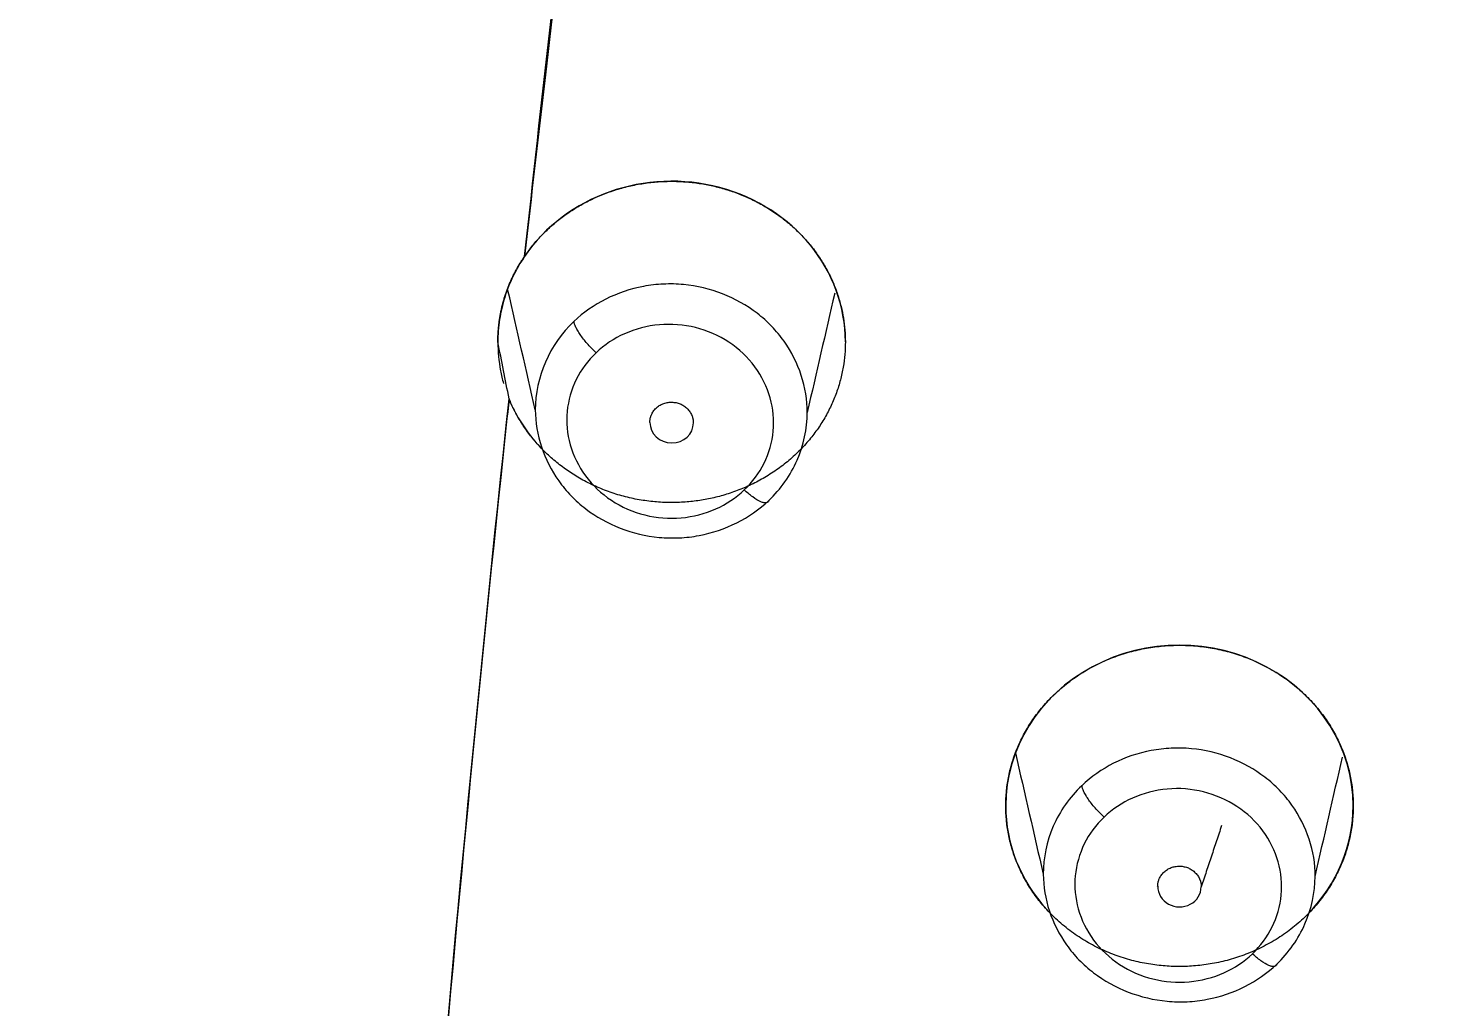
# Model space of a CAD drawing. Header units: millimetres. Extents: x 8883 to 11259, y -10160 to -6800.
# Drawn here: x 9688.74 to 9701.84, y -8344.2 to -8335.23 of the extents above; entities that cross this region are included whole.
import ezdxf

# ---------------------------------------------------------------- set-up
doc = ezdxf.new("R2010")
doc.units = ezdxf.units.MM
doc.layers.add('DIM', color=5, linetype='Continuous', lineweight=13)
doc.styles.add('ARIAL', font='arial.ttf')
doc.dimstyles.get("Standard").update_dxf_attribs({"dimtxt": 15, "dimasz": 15, "dimexe": 0.18, "dimexo": 0.0625, "dimgap": 4, "dimtad": 0, "dimdec": 1, "dimdsep": 46, "dimtxsty": 'ARIAL', "dimcen": 0, "dimclrd": 5, "dimclre": 5, "dimclrt": 5, "dimadec": 0, "dimazin": 0, "dimtfac": 1, "dimtdec": 1, "dimtofl": 0, "dimtmove": 0, "dimatfit": 3, "dimfxl": 1, "dimtolj": 1, "dimtzin": 0, "dimarcsym": 0})

# ---------------------------------------------------------------- blocks, each defined once
blk = doc.blocks.new('*D181')
at = {"layer": 'Defpoints', "color": 0, "transparency": 16777216}
for p in [(9790.112, -8262.466), (9790.112, -8375.129), (9680.114, -8375.98)]:
    blk.add_point(p, dxfattribs=at)
at = {"layer": 'DIM', "color": 5, "lineweight": -2, "transparency": 16777216}
for p, q in [((9680.114, -8375.917), (9680.114, -8262.286)), ((9790.112, -8375.067), (9790.112, -8262.286)), ((9698.114, -8262.466), (9711.106, -8262.466)), ((9772.112, -8262.466), (9759.12, -8262.466))]:
    blk.add_line(p, q, dxfattribs=at)
at = {"layer": 'DIM', "color": 5, "transparency": 16777216}
for points in [[(9698.114, -8259.466), (9698.114, -8265.466), (9680.114, -8262.466)], [(9772.112, -8259.466), (9772.112, -8265.466), (9790.112, -8262.466)]]:
    blk.add_solid(points, dxfattribs=at)
at = {"layer": 'DIM', "color": 5, "transparency": 16777216, "insert": (9735.113, -8262.466), "char_height": 18, "attachment_point": 5, "style": 'ARIAL'}
blk.add_mtext('\\A1;110', dxfattribs=at)
blk = doc.blocks.new('*D185')
at = {"layer": 'Defpoints', "color": 0, "transparency": 16777216}
for p in [(9678.596, -7626.145), (9989.37, -9683.127), (10114.894, -9683.127)]:
    blk.add_point(p, dxfattribs=at)
at = {"layer": 'DIM', "color": 5, "lineweight": -2, "transparency": 16777216}
for p, q in [((9678.658, -7626.145), (10115.074, -7626.145)), ((10114.894, -7644.145), (10114.894, -8614.508)), ((10114.894, -9665.127), (10114.894, -8694.764)), ((9989.433, -9683.127), (10115.074, -9683.127))]:
    blk.add_line(p, q, dxfattribs=at)
at = {"layer": 'DIM', "color": 5, "transparency": 16777216}
for points in [[(10111.894, -7644.145), (10117.894, -7644.145), (10114.894, -7626.145)], [(10111.894, -9665.127), (10117.894, -9665.127), (10114.894, -9683.127)]]:
    blk.add_solid(points, dxfattribs=at)
at = {"layer": 'DIM', "color": 5, "transparency": 16777216, "insert": (10114.894, -8654.636), "char_height": 18, "attachment_point": 5, "rotation": 90, "style": 'ARIAL'}
blk.add_mtext('\\A1;(2280)', dxfattribs=at)

msp = doc.modelspace()

# ---------------------------------------------------------------- linework, layer by layer
at = {"linetype": 'Continuous', "lineweight": 18}
for centre, major_axis, ratio, start_param, end_param in [((9694.647, -8338.102), (1.595, 0), 0.924527, 0.00002, 2.579603), ((9694.647, -8338.843), (-0.199, 0.019), 0.936098, 0.089476, 3.231066), ((9699.31, -8342.361), (1.595, 0), 0.924527, 0, 3.141593), ((9699.31, -8342.361), (1.595, 0), 0.924527, 3.141593, 3.843199), ((9699.31, -8342.361), (1.595, 0), 0.924527, 5.549132, 6.283185), ((9699.31, -8343.102), (-0.199, 0.017), 0.934854, 0.078414, 3.22001)]:
    msp.add_ellipse(centre, major_axis=major_axis, ratio=ratio, start_param=start_param, end_param=end_param, dxfattribs=at)
for points, knots in [([(9683.8, -8402.468), (9683.235, -8394.901), (9682.877, -8387.329), (9682.631, -8372.184), (9682.743, -8364.61), (9683.302, -8353.257), (9683.617, -8348.527), (9684.039, -8343.801), (9684.216, -8341.911), (9684.309, -8340.966), (9684.503, -8339.076), (9684.604, -8338.132), (9684.762, -8336.716), (9684.815, -8336.244), (9684.897, -8335.536), (9684.925, -8335.3), (9684.98, -8334.829), (9685.008, -8334.593), (9685.064, -8334.121), (9685.093, -8333.886), (9685.152, -8333.416), (9685.182, -8333.181), (9685.248, -8332.713), (9685.282, -8332.48), (9685.357, -8332.015), (9685.397, -8331.783), (9685.484, -8331.32), (9685.53, -8331.09), (9685.632, -8330.631), (9685.686, -8330.402), (9685.863, -8329.717), (9685.998, -8329.263), (9686.231, -8328.588), (9686.313, -8328.364), (9686.489, -8327.919), (9686.676, -8327.478), (9686.885, -8327.045), (9687.106, -8326.619), (9687.223, -8326.409), (9687.592, -8325.789), (9687.863, -8325.389), (9688.459, -8324.625), (9688.785, -8324.259), (9689.311, -8323.746), (9689.493, -8323.58), (9689.868, -8323.262), (9690.255, -8322.955), (9690.663, -8322.673), (9691.08, -8322.404), (9691.294, -8322.276), (9691.947, -8321.908), (9692.399, -8321.687), (9693.327, -8321.289), (9693.804, -8321.111), (9694.53, -8320.873), (9694.773, -8320.799), (9695.263, -8320.66), (9695.509, -8320.595), (9696.251, -8320.414), (9696.751, -8320.31), (9698.263, -8320.04), (9699.289, -8319.915), (9700.321, -8319.824)], [0, 0, 0, 0, 0.25, 0.25, 0.5, 0.5, 0.625, 0.65625, 0.65625, 0.6875, 0.6875, 0.71875, 0.71875, 0.734375, 0.734375, 0.742187, 0.742187, 0.75, 0.75, 0.757812, 0.757812, 0.765625, 0.765625, 0.773437, 0.773437, 0.78125, 0.78125, 0.789062, 0.789062, 0.796875, 0.796875, 0.8125, 0.8125, 0.820312, 0.820312, 0.828125, 0.835937, 0.835937, 0.84375, 0.84375, 0.859375, 0.859375, 0.875, 0.875, 0.882813, 0.882813, 0.890625, 0.898438, 0.898438, 0.90625, 0.90625, 0.921875, 0.921875, 0.9375, 0.9375, 0.945313, 0.945313, 0.953125, 0.953125, 0.96875, 0.96875, 1, 1, 1, 1]), ([(9700.321, -8319.822), (9699.804, -8319.866), (9699.288, -8319.921), (9698.257, -8320.053), (9697.615, -8320.152), (9696.974, -8320.273), (9696.718, -8320.324), (9696.59, -8320.35), (9696.206, -8320.432), (9695.951, -8320.49), (9695.191, -8320.679), (9694.691, -8320.821), (9693.71, -8321.146), (9693.227, -8321.328), (9692.52, -8321.638), (9692.287, -8321.747), (9691.941, -8321.921), (9691.827, -8321.981), (9691.599, -8322.104), (9691.486, -8322.167), (9691.15, -8322.361), (9690.932, -8322.497), (9690.507, -8322.78), (9690.301, -8322.927), (9689.7, -8323.389), (9689.231, -8323.803), (9688.799, -8324.258), (9688.63, -8324.443), (9688.546, -8324.538), (9688.302, -8324.825), (9688.145, -8325.022), (9687.922, -8325.323), (9687.849, -8325.425), (9687.708, -8325.629), (9687.639, -8325.732), (9687.438, -8326.044), (9687.312, -8326.255), (9686.951, -8326.9), (9686.736, -8327.343), (9686.448, -8328.019), (9686.358, -8328.247), (9686.189, -8328.704), (9686.031, -8329.165), (9685.894, -8329.629), (9685.765, -8330.094), (9685.705, -8330.326), (9685.538, -8331.024), (9685.443, -8331.489), (9685.322, -8332.188), (9685.285, -8332.422), (9685.218, -8332.889), (9685.187, -8333.123), (9685.143, -8333.474), (9685.129, -8333.591), (9685.1, -8333.825), (9685.086, -8333.942), (9685.044, -8334.293), (9685.016, -8334.526), (9684.933, -8335.228), (9684.879, -8335.696), (9684.771, -8336.632), (9684.719, -8337.1), (9684.564, -8338.505), (9684.465, -8339.441), (9684.179, -8342.252), (9684.005, -8344.127), (9683.689, -8347.878), (9683.547, -8349.755), (9683.298, -8353.512), (9683.081, -8357.27), (9682.892, -8361.974), (9682.814, -8364.799), (9682.77, -8366.683), (9682.752, -8367.626), (9682.709, -8370.453), (9682.696, -8372.34), (9682.7, -8376.111), (9682.717, -8377.997), (9682.781, -8381.767), (9682.827, -8383.651), (9682.949, -8387.418), (9683.023, -8389.301), (9683.288, -8394.947), (9683.519, -8398.709), (9683.8, -8402.468)], [0, 0, 0, 0, 0.015625, 0.015625, 0.03125, 0.035156, 0.035156, 0.039063, 0.039063, 0.046875, 0.046875, 0.0625, 0.0625, 0.078125, 0.078125, 0.085938, 0.085938, 0.089844, 0.089844, 0.09375, 0.09375, 0.101563, 0.101563, 0.109375, 0.109375, 0.125, 0.128906, 0.128906, 0.132813, 0.132813, 0.140625, 0.140625, 0.144531, 0.144531, 0.148437, 0.148437, 0.15625, 0.15625, 0.171875, 0.171875, 0.179687, 0.179687, 0.1875, 0.195312, 0.195312, 0.203125, 0.203125, 0.21875, 0.21875, 0.226562, 0.226562, 0.234375, 0.234375, 0.238281, 0.238281, 0.242187, 0.242187, 0.25, 0.25, 0.265625, 0.265625, 0.28125, 0.28125, 0.3125, 0.3125, 0.375, 0.375, 0.4375, 0.4375, 0.5, 0.5625, 0.59375, 0.59375, 0.625, 0.625, 0.6875, 0.6875, 0.75, 0.75, 0.8125, 0.8125, 0.875, 0.875, 1, 1, 1, 1]), ([(9693.802, -8333.062), (9693.761, -8333.349), (9693.658, -8334.212), (9693.488, -8335.633), (9693.359, -8336.761), (9693.297, -8337.317)], [0, 0, 0, 0, 0.202731, 0.608194, 1, 1, 1, 1]), ([(9693.051, -8338.103), (9693.051, -8338.097), (9693.051, -8338.084), (9693.052, -8338.066), (9693.052, -8338.048), (9693.053, -8338.029), (9693.054, -8338.011), (9693.056, -8337.993), (9693.057, -8337.975), (9693.059, -8337.957), (9693.061, -8337.939), (9693.063, -8337.921), (9693.065, -8337.903), (9693.068, -8337.885), (9693.071, -8337.867), (9693.074, -8337.849), (9693.078, -8337.832), (9693.081, -8337.814), (9693.085, -8337.797), (9693.089, -8337.779), (9693.093, -8337.762), (9693.098, -8337.745), (9693.103, -8337.727), (9693.108, -8337.71), (9693.113, -8337.693), (9693.118, -8337.676), (9693.124, -8337.659), (9693.13, -8337.642), (9693.136, -8337.625), (9693.142, -8337.608), (9693.149, -8337.592), (9693.156, -8337.575), (9693.163, -8337.558), (9693.17, -8337.542), (9693.178, -8337.525), (9693.185, -8337.509), (9693.193, -8337.492), (9693.202, -8337.476), (9693.21, -8337.46), (9693.219, -8337.444), (9693.228, -8337.428), (9693.237, -8337.411), (9693.246, -8337.395), (9693.256, -8337.38), (9693.266, -8337.364), (9693.276, -8337.348), (9693.286, -8337.332), (9693.293, -8337.322), (9693.297, -8337.317)], [0, 0, 0, 0, 0.022329, 0.044585, 0.066771, 0.088889, 0.110944, 0.132938, 0.154875, 0.176756, 0.198587, 0.220368, 0.242105, 0.2638, 0.285456, 0.307077, 0.328665, 0.350225, 0.371759, 0.393271, 0.414764, 0.436241, 0.457706, 0.479161, 0.500612, 0.522059, 0.543508, 0.564962, 0.586423, 0.607895, 0.629381, 0.650885, 0.67241, 0.69396, 0.715536, 0.737144, 0.758786, 0.780465, 0.802184, 0.823947, 0.845757, 0.867617, 0.889531, 0.9115, 0.933528, 0.955619, 0.977776, 1, 1, 1, 1]), ([(9693.297, -8337.317), (9693.257, -8337.375), (9693.186, -8337.497), (9693.135, -8337.627), (9693.093, -8337.76), (9693.078, -8337.828), (9693.057, -8337.965), (9693.051, -8338.034), (9693.051, -8338.103)], [0, 0, 0, 0, 0.25, 0.5, 0.5, 0.75, 0.75, 1, 1, 1, 1]), ([(9693.953, -8338.202), (9693.93, -8338.18), (9693.88, -8338.129), (9693.822, -8338.058), (9693.787, -8338.004), (9693.767, -8337.968), (9693.754, -8337.937), (9693.75, -8337.921), (9693.749, -8337.914)], [0, 0, 0, 0, 0.250102, 0.500204, 0.625255, 0.750305, 0.875356, 1, 1, 1, 1]), ([(9693.051, -8338.103), (9693.051, -8338.191), (9693.059, -8338.279), (9693.083, -8338.406), (9693.092, -8338.445), (9693.103, -8338.483)], [0, 0, 0, 0, 0.69116, 0.69116, 1, 1, 1, 1]), ([(9693.154, -8338.624), (9693.137, -8338.784), (9692.875, -8341.246), (9692.625, -8343.873), (9692.42, -8346.341), (9692.406, -8346.507)], [0, 0, 0, 0, 0.060846, 0.936784, 1, 1, 1, 1]), ([(9693.152, -8338.625), (9693.184, -8338.704), (9693.225, -8338.781), (9693.321, -8338.93), (9693.377, -8339.001), (9693.446, -8339.074), (9693.451, -8339.079), (9693.457, -8339.085)], [0, 0, 0, 0, 0.479846, 0.479846, 0.959693, 0.959693, 1, 1, 1, 1]), ([(9693.395, -8338.727), (9693.396, -8338.842), (9693.415, -8338.956), (9693.488, -8339.177), (9693.541, -8339.282), (9693.644, -8339.426), (9693.682, -8339.472), (9693.765, -8339.558), (9693.81, -8339.598), (9693.953, -8339.707), (9694.061, -8339.767), (9694.289, -8339.856), (9694.41, -8339.885), (9694.594, -8339.902), (9694.655, -8339.904), (9694.778, -8339.898), (9694.839, -8339.891), (9695.02, -8339.857), (9695.136, -8339.817), (9695.353, -8339.709), (9695.452, -8339.64), (9695.538, -8339.559)], [0, 0, 0, 0, 0.125, 0.125, 0.25, 0.25, 0.3125, 0.3125, 0.375, 0.375, 0.5, 0.5, 0.625, 0.625, 0.6875, 0.6875, 0.75, 0.75, 0.875, 0.875, 1, 1, 1, 1]), ([(9695.538, -8339.559), (9695.65, -8339.453), (9695.738, -8339.326), (9695.859, -8339.049), (9695.892, -8338.9), (9695.892, -8338.751)], [0, 0, 0, 0, 0.5, 0.5, 1, 1, 1, 1]), ([(9695.538, -8339.559), (9695.537, -8339.564), (9695.533, -8339.574), (9695.518, -8339.581), (9695.496, -8339.581), (9695.456, -8339.568), (9695.392, -8339.529), (9695.338, -8339.484), (9695.314, -8339.461)], [0, 0, 0, 0, 0.124714, 0.249754, 0.374795, 0.499836, 0.749918, 1, 1, 1, 1]), ([(9698.618, -8342.465), (9698.594, -8342.443), (9698.544, -8342.392), (9698.486, -8342.321), (9698.451, -8342.267), (9698.424, -8342.218), (9698.415, -8342.19), (9698.413, -8342.176)], [0, 0, 0, 0, 0.250092, 0.500185, 0.625231, 0.750277, 1, 1, 1, 1]), ([(9698.06, -8342.987), (9698.06, -8343.102), (9698.079, -8343.216), (9698.152, -8343.437), (9698.206, -8343.542), (9698.308, -8343.686), (9698.346, -8343.732), (9698.429, -8343.817), (9698.474, -8343.857), (9698.618, -8343.966), (9698.725, -8344.026), (9698.954, -8344.114), (9699.075, -8344.143), (9699.258, -8344.16), (9699.32, -8344.162), (9699.443, -8344.156), (9699.504, -8344.148), (9699.685, -8344.114), (9699.802, -8344.074), (9700.018, -8343.966), (9700.117, -8343.897), (9700.203, -8343.815)], [0, 0, 0, 0, 0.125, 0.125, 0.25, 0.25, 0.3125, 0.3125, 0.375, 0.375, 0.5, 0.5, 0.625, 0.625, 0.6875, 0.6875, 0.75, 0.75, 0.875, 0.875, 1, 1, 1, 1]), ([(9700.203, -8343.815), (9700.314, -8343.709), (9700.403, -8343.582), (9700.523, -8343.306), (9700.556, -8343.158), (9700.556, -8343.009)], [0, 0, 0, 0, 0.5, 0.5, 1, 1, 1, 1]), ([(9700.203, -8343.815), (9700.201, -8343.826), (9700.191, -8343.838), (9700.161, -8343.837), (9700.122, -8343.824), (9700.058, -8343.786), (9700.004, -8343.741), (9699.98, -8343.719)], [0, 0, 0, 0, 0.249764, 0.374803, 0.499843, 0.749921, 1, 1, 1, 1])]:
    msp.add_open_spline(points, degree=3, knots=knots, dxfattribs=at)
for points, degree in [([(9693.297, -8337.317), (9693.455, -8335.898), (9693.6, -8334.476), (9693.802, -8333.062)], 3), ([(9695.314, -8339.461), (9695.391, -8339.387), (9695.511, -8339.226), (9695.599, -8338.922), (9695.571, -8338.614), (9695.428, -8338.32), (9695.186, -8338.091), (9694.869, -8337.953), (9694.533, -8337.926), (9694.203, -8338.013), (9694.031, -8338.128), (9693.953, -8338.202)], 3), ([(9693.154, -8338.624), (9693.12, -8338.45), (9693.086, -8338.277), (9693.051, -8338.103)], 3), ([(9693.953, -8338.202), (9693.876, -8338.275), (9693.756, -8338.437), (9693.668, -8338.74), (9693.696, -8339.048), (9693.839, -8339.342), (9694.081, -8339.571), (9694.398, -8339.71), (9694.734, -8339.736), (9695.064, -8339.65), (9695.236, -8339.534), (9695.314, -8339.461)], 3), ([(9692.406, -8346.507), (9692.622, -8343.88), (9692.873, -8341.252), (9693.154, -8338.624)], 3), ([(9699.98, -8343.719), (9700.056, -8343.645), (9700.177, -8343.483), (9700.264, -8343.18), (9700.236, -8342.873), (9700.092, -8342.579), (9699.851, -8342.352), (9699.534, -8342.214), (9699.198, -8342.188), (9698.867, -8342.275), (9698.695, -8342.391), (9698.618, -8342.465)], 3), ([(9698.618, -8342.465), (9698.541, -8342.538), (9698.421, -8342.7), (9698.334, -8343.003), (9698.362, -8343.31), (9698.505, -8343.604), (9698.747, -8343.831), (9699.064, -8343.969), (9699.4, -8343.995), (9699.731, -8343.908), (9699.902, -8343.792), (9699.98, -8343.719)], 3), ([(9699.697, -8342.543), (9699.51, -8343.104)], 1)]:
    msp.add_open_spline(points, degree=degree, dxfattribs=at)
for points, weights, knots in [([(9693.297, -8337.317), (9693.936, -8336.378), (9695.089, -8336.686), (9696.242, -8336.993), (9696.242, -8338.102)], [1, 0.799177650451, 1, 0.799177650451, 1], [0, 0, 0, 0.5, 0.5, 1, 1, 1]), ([(9696.242, -8338.102), (9696.242, -8339.332), (9694.933, -8339.553), (9693.625, -8339.774), (9693.154, -8338.624)], [1, 0.768023340501, 1, 0.768027439843, 1], [0, 0, 0, 0.500002, 0.500002, 1, 1, 1]), ([(9697.715, -8342.361), (9697.715, -8340.887), (9699.31, -8340.887), (9700.906, -8340.887), (9700.906, -8342.361)], [1, 0.70710730509, 1, 0.70710730509, 1], [0, 0, 0, 0.5, 0.5, 1, 1, 1]), ([(9700.906, -8342.361), (9700.906, -8343.836), (9699.31, -8343.836), (9697.715, -8343.836), (9697.715, -8342.361)], [1, 0.707106955821, 1, 0.707106781187, 1], [0, 0, 0, 0.5, 0.5, 1, 1, 1]), ([(9699.11, -8343.1), (9699.111, -8343.022), (9699.23, -8342.913), (9699.397, -8342.917), (9699.511, -8343.03), (9699.51, -8343.104)], [1, 0.922369618366, 0.922369618366, 0.922369618366, 0.922369618366, 0.993816140311], [0, 0, 0, 0.252567, 0.505134, 0.757701, 1, 1, 1])]:
    msp.add_rational_spline(points, weights, degree=2, knots=knots, dxfattribs=at)
at = {"linetype": 'Continuous', "lineweight": 13}
for points, knots in [([(9695.892, -8338.751), (9695.892, -8338.636), (9695.873, -8338.521), (9695.801, -8338.299), (9695.748, -8338.193), (9695.645, -8338.048), (9695.607, -8338.003), (9695.524, -8337.916), (9695.48, -8337.876), (9695.336, -8337.767), (9695.228, -8337.707), (9695, -8337.617), (9694.879, -8337.588), (9694.695, -8337.57), (9694.633, -8337.569), (9694.51, -8337.574), (9694.204, -8337.611), (9693.921, -8337.751), (9693.749, -8337.914)], [0, 0, 0, 0, 0.125, 0.125, 0.25, 0.25, 0.3125, 0.3125, 0.375, 0.375, 0.5, 0.5, 0.625, 0.625, 0.6875, 0.6875, 0.75, 1, 1, 1, 1]), ([(9700.556, -8343.009), (9700.557, -8342.894), (9700.538, -8342.778), (9700.465, -8342.557), (9700.412, -8342.452), (9700.309, -8342.307), (9700.271, -8342.261), (9700.188, -8342.175), (9700.143, -8342.135), (9700, -8342.026), (9699.892, -8341.966), (9699.663, -8341.877), (9699.542, -8341.848), (9699.358, -8341.831), (9699.296, -8341.829), (9699.173, -8341.835), (9699.112, -8341.842), (9698.931, -8341.877), (9698.814, -8341.916), (9698.598, -8342.025), (9698.499, -8342.094), (9698.413, -8342.176)], [0, 0, 0, 0, 0.125, 0.125, 0.25, 0.25, 0.3125, 0.3125, 0.375, 0.375, 0.5, 0.5, 0.625, 0.625, 0.6875, 0.6875, 0.75, 0.75, 0.875, 0.875, 1, 1, 1, 1]), ([(9698.413, -8342.176), (9698.301, -8342.282), (9698.212, -8342.41), (9698.091, -8342.688), (9698.059, -8342.837), (9698.06, -8342.987)], [0, 0, 0, 0, 0.5, 0.5, 1, 1, 1, 1])]:
    msp.add_open_spline(points, degree=3, knots=knots, dxfattribs=at)
for points in [[(9693.395, -8338.727), (9693.311, -8338.361), (9693.228, -8337.996), (9693.144, -8337.63)], [(9696.144, -8337.656), (9696.06, -8338.021), (9695.976, -8338.386), (9695.892, -8338.751)], [(9693.749, -8337.914), (9693.525, -8338.127), (9693.395, -8338.426), (9693.395, -8338.727)], [(9697.804, -8341.876), (9697.889, -8342.246), (9697.974, -8342.617), (9698.059, -8342.987)], [(9700.556, -8343.009), (9700.64, -8342.644), (9700.724, -8342.279), (9700.807, -8341.914)]]:
    msp.add_open_spline(points, degree=3, dxfattribs=at)
at = {"linetype": 'Continuous', "lineweight": 18}
msp.add_rational_spline([(9694.447, -8338.841), (9694.447, -8338.763), (9694.564, -8338.655), (9694.73, -8338.657), (9694.846, -8338.768), (9694.846, -8338.846)], [1, 0.923879410764, 0.923879410764, 0.923879410764, 0.923879410764, 1], degree=2, dxfattribs=at)

# ---------------------------------------------------------------- dimensions: what is measured, and where the dimension line sits
at = {"layer": 'DIM', "color": 3}
dim = msp.add_linear_dim(base=(10114.894, -9683.127), p1=(9678.596, -7626.145), p2=(9989.37, -9683.127), angle=90, text='(2280)', dimstyle='Standard', override={"dimtxt": 18, "dimasz": 18, "dimgap": 5}, dxfattribs=at)
dim.commit()
dim.dimension.update_dxf_attribs({"geometry": '*D185', "text_midpoint": (10114.894, -8654.636)})
dim = msp.add_linear_dim(base=(9790.112, -8262.466), p1=(9680.114, -8375.98), p2=(9790.112, -8375.129), dimstyle='Standard', override={"dimtxt": 18, "dimasz": 18, "dimgap": 5}, dxfattribs=at)
dim.commit()
dim.dimension.update_dxf_attribs({"geometry": '*D181', "text_midpoint": (9735.113, -8262.466)})

doc.saveas('drawing.dxf')
